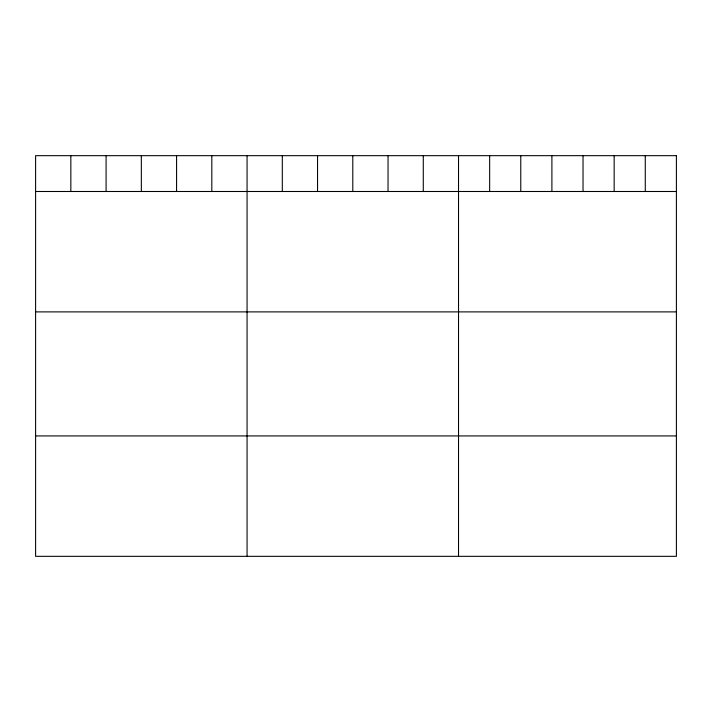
<?xml version="1.0" encoding="UTF-8"?>
<svg xmlns="http://www.w3.org/2000/svg" width="712" height="712" viewBox="0 0 712 712"><rect width="100%" height="100%" fill="white"/><g stroke="black" fill="none" stroke-linecap="round" stroke-linejoin="round"><path stroke-width="1.07" d="M35.6 191.492L676.4 191.492M35.6 311.892L676.4 311.892M35.6 435.931L676.4 435.931M645.277 155.67L645.277 191.492M614.153 155.67L614.153 191.492M583.03 155.67L583.03 191.492M551.898 155.67L551.898 191.492M520.775 155.67L520.775 191.492M489.651 155.67L489.651 191.492M458.528 155.67L458.528 556.33M423.284 155.67L423.284 191.492M388.04 155.67L388.04 191.492M352.796 155.67L352.796 191.492M317.552 155.67L317.552 191.492M282.308 155.67L282.308 191.492M247.064 155.67L247.064 556.33M211.82 155.67L211.82 191.492M176.576 155.67L176.576 191.492M141.332 155.67L141.332 191.492M106.088 155.67L106.088 191.492M70.844 155.67L70.844 191.492M676.4 155.67L35.6 155.67L35.6 556.33L676.4 556.33L676.4 155.67"/></g></svg>
